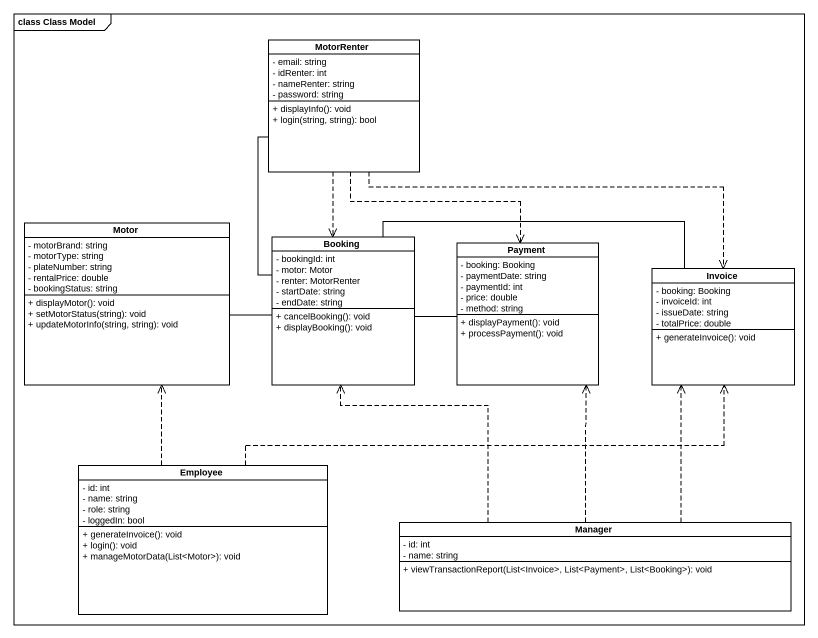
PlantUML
@startuml
mainframe class Class Model
hide circle
hide empty members
skinparam classAttributeIconSize 0
class MotorRenter #FFFFFF {
  - email: string
  - idRenter: int
  - nameRenter: string
  - password: string
  + displayInfo(): void
  + login(string, string): bool
}
class Motor #FFFFFF {
  - motorBrand: string
  - motorType: string
  - plateNumber: string
  - rentalPrice: double
  - bookingStatus: string
  + displayMotor(): void
  + setMotorStatus(string): void
  + updateMotorInfo(string, string): void
}
class Booking #FFFFFF {
  - bookingId: int
  - motor: Motor
  - renter: MotorRenter
  - startDate: string
  - endDate: string
  + cancelBooking(): void
  + displayBooking(): void
}
class Payment #FFFFFF {
  - booking: Booking
  - paymentDate: string
  - paymentId: int
  - price: double
  - method: string
  + displayPayment(): void
  + processPayment(): void
}
class Invoice #FFFFFF {
  - booking: Booking
  - invoiceId: int
  - issueDate: string
  - totalPrice: double
  + generateInvoice(): void
}
class Employee #FFFFFF {
  - id: int
  - name: string
  - role: string
  - loggedIn: bool
  + generateInvoice(): void
  + login(): void
  + manageMotorData(List<Motor>): void
}
class Manager #FFFFFF {
  - id: int
  - name: string
  + viewTransactionReport(List<Invoice>, List<Payment>, List<Booking>): void
}
MotorRenter ..> Booking
MotorRenter ..> Payment
MotorRenter .right.> Invoice
Booking -up- MotorRenter
Booking -left- Motor
Payment -left- Booking
Invoice -left- Booking
Employee .up.> Motor
Employee .right.> Invoice
Manager .up.> Booking
Manager .up.> Payment
Manager .up.> Invoice
@enduml
